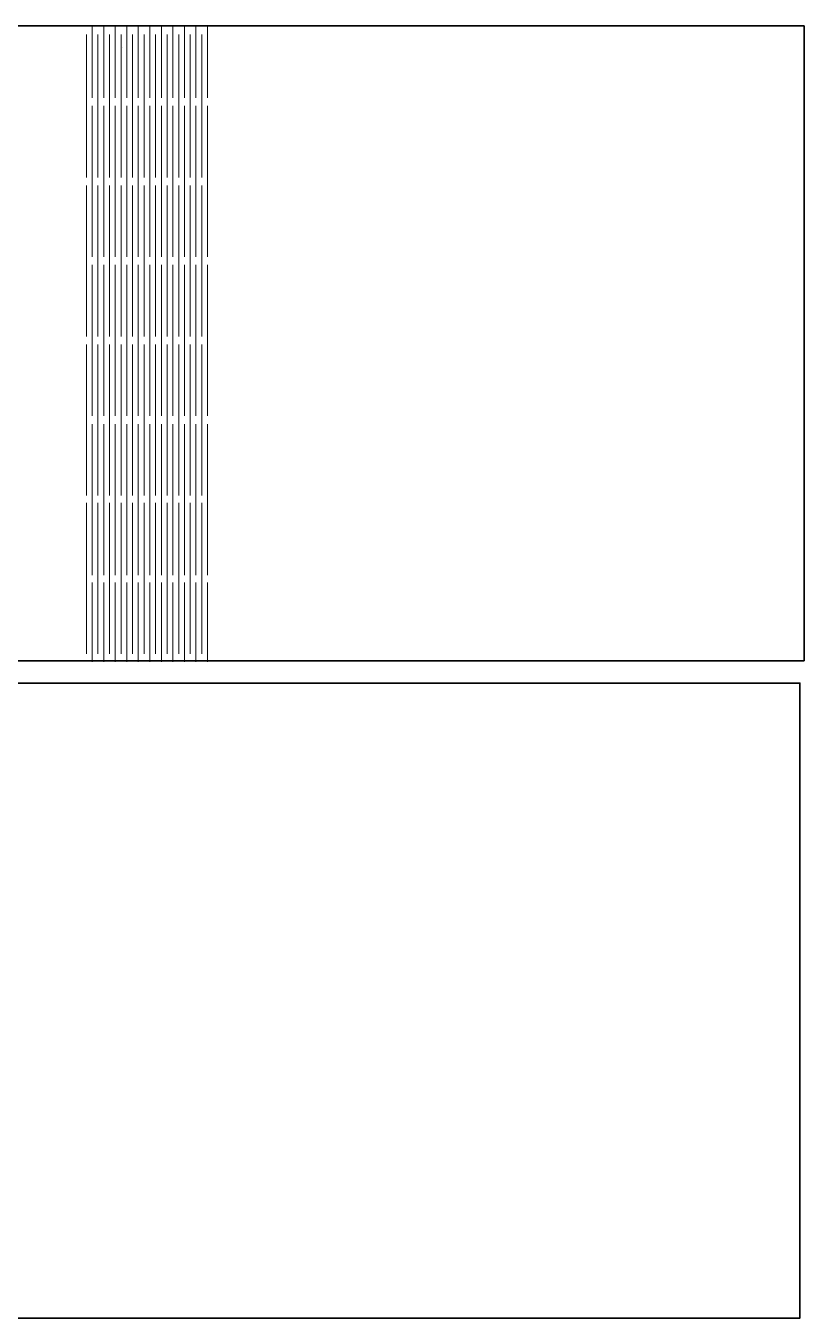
# Model space of a CAD drawing. Header units: inches. Extents: x -177 to 318, y -61 to 344.
# Drawn here: x 74.6 to 317.6, y -60 to 343.6 of the extents above; entities that cross this region are included whole.
import ezdxf

# ---------------------------------------------------------------- set-up
doc = ezdxf.new("R2010")
doc.units = ezdxf.units.IN
doc.header["$MEASUREMENT"] = 0
doc.layers.add('Layer 1', color=7, linetype='Continuous')

msp = doc.modelspace()

# ---------------------------------------------------------------- linework, layer by layer
at = {"layer": 'Layer 1', "color": 250, "lineweight": 35}
for points in [[(317.55, 145.29), (-157.99, 145.29), (-157.99, 343.59), (317.55, 343.59), (317.55, 145.29)], [(-159.32, -59.96), (316.23, -59.96), (316.23, 138.34), (-159.32, 138.34), (-159.32, -59.96)]]:
    msp.add_lwpolyline(points, dxfattribs=at)
at = {"layer": 'Layer 1', "color": 7, "lineweight": 20}
for points in [[(95.28, 343.41), (95.28, 321.12)], [(98.88, 343.41), (98.88, 321.12)], [(102.48, 343.41), (102.48, 321.12)], [(106.08, 343.41), (106.08, 321.12)], [(109.68, 343.41), (109.68, 321.12)], [(113.29, 343.41), (113.29, 321.12)], [(116.89, 343.41), (116.89, 321.12)], [(120.49, 343.41), (120.49, 321.12)], [(124.09, 343.41), (124.09, 321.12)], [(127.69, 343.41), (127.69, 321.12)], [(131.29, 343.41), (131.29, 321.12)], [(93.48, 296.28), (93.48, 340.87)], [(97.08, 296.28), (97.08, 340.87)], [(100.68, 296.28), (100.68, 340.87)], [(104.28, 296.28), (104.28, 340.87)], [(107.88, 296.28), (107.88, 340.87)], [(111.48, 296.28), (111.48, 340.87)], [(115.09, 296.28), (115.09, 340.87)], [(118.69, 296.28), (118.69, 340.87)], [(122.29, 296.28), (122.29, 340.87)], [(125.89, 296.28), (125.89, 340.87)], [(129.49, 296.28), (129.49, 340.87)], [(104.69, 336.87), (104.69, 336.87)], [(95.28, 318.58), (95.28, 271.45)], [(98.88, 318.58), (98.88, 271.45)], [(102.48, 318.58), (102.48, 271.45)], [(106.08, 318.58), (106.08, 271.45)], [(109.68, 318.58), (109.68, 271.45)], [(113.29, 318.58), (113.29, 271.45)], [(116.89, 318.58), (116.89, 271.45)], [(120.49, 318.58), (120.49, 271.45)], [(124.09, 318.58), (124.09, 271.45)], [(127.69, 318.58), (127.69, 271.45)], [(131.29, 318.58), (131.29, 271.45)], [(93.48, 246.61), (93.48, 293.74)], [(97.08, 246.61), (97.08, 293.74)], [(100.68, 246.61), (100.68, 293.74)], [(104.28, 246.61), (104.28, 293.74)], [(107.88, 246.61), (107.88, 293.74)], [(111.48, 246.61), (111.48, 293.74)], [(115.09, 246.61), (115.09, 293.74)], [(118.69, 246.61), (118.69, 293.74)], [(122.29, 246.61), (122.29, 293.74)], [(125.89, 246.61), (125.89, 293.74)], [(129.49, 246.61), (129.49, 293.74)], [(95.28, 268.91), (95.28, 221.77)], [(98.88, 268.91), (98.88, 221.77)], [(102.48, 268.91), (102.48, 221.77)], [(106.08, 268.91), (106.08, 221.77)], [(109.68, 268.91), (109.68, 221.77)], [(113.29, 268.91), (113.29, 221.77)], [(116.89, 268.91), (116.89, 221.77)], [(120.49, 268.91), (120.49, 221.77)], [(124.09, 268.91), (124.09, 221.77)], [(127.69, 268.91), (127.69, 221.77)], [(131.29, 268.91), (131.29, 221.77)], [(93.48, 196.94), (93.48, 244.07)], [(97.08, 196.94), (97.08, 244.07)], [(100.68, 196.94), (100.68, 244.07)], [(104.28, 196.94), (104.28, 244.07)], [(107.88, 196.94), (107.88, 244.07)], [(111.48, 196.94), (111.48, 244.07)], [(115.09, 196.94), (115.09, 244.07)], [(118.69, 196.94), (118.69, 244.07)], [(122.29, 196.94), (122.29, 244.07)], [(125.89, 196.94), (125.89, 244.07)], [(129.49, 196.94), (129.49, 244.07)], [(95.28, 219.23), (95.28, 172.1)], [(98.88, 219.23), (98.88, 172.1)], [(102.48, 219.23), (102.48, 172.1)], [(106.08, 219.23), (106.08, 172.1)], [(109.68, 219.23), (109.68, 172.1)], [(113.29, 219.23), (113.29, 172.1)], [(116.89, 219.23), (116.89, 172.1)], [(120.49, 219.23), (120.49, 172.1)], [(124.09, 219.23), (124.09, 172.1)], [(127.69, 219.23), (127.69, 172.1)], [(131.29, 219.23), (131.29, 172.1)], [(93.48, 147.48), (93.48, 194.61)], [(97.08, 147.48), (97.08, 194.61)], [(100.68, 147.48), (100.68, 194.61)], [(104.28, 147.48), (104.28, 194.61)], [(107.88, 147.48), (107.88, 194.61)], [(111.48, 147.48), (111.48, 194.61)], [(115.09, 147.48), (115.09, 194.61)], [(118.69, 147.48), (118.69, 194.61)], [(122.29, 147.48), (122.29, 194.61)], [(125.89, 147.48), (125.89, 194.61)], [(129.49, 147.48), (129.49, 194.61)], [(95.28, 169.77), (95.28, 144.94)], [(98.88, 169.77), (98.88, 144.94)], [(102.48, 169.77), (102.48, 144.94)], [(106.08, 169.77), (106.08, 144.94)], [(109.68, 169.77), (109.68, 144.94)], [(113.29, 169.77), (113.29, 144.94)], [(116.89, 169.77), (116.89, 144.94)], [(120.49, 169.77), (120.49, 144.94)], [(124.09, 169.77), (124.09, 144.94)], [(127.69, 169.77), (127.69, 144.94)], [(131.29, 169.77), (131.29, 144.94)]]:
    msp.add_lwpolyline(points, dxfattribs=at)

doc.saveas('drawing.dxf')
